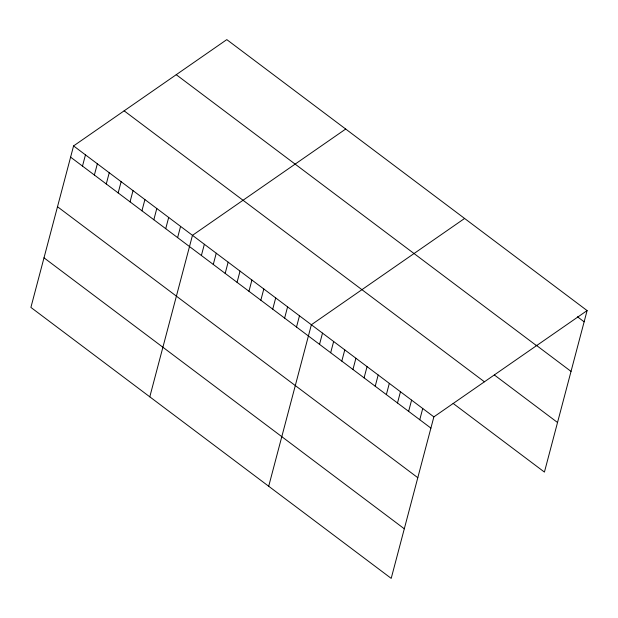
<?xml version="1.0" encoding="UTF-8"?>
<svg xmlns="http://www.w3.org/2000/svg" width="618" height="618" viewBox="0 0 618 618"><rect width="100%" height="100%" fill="white"/><g stroke="black" fill="none" stroke-linecap="round" stroke-linejoin="round"><path stroke-width="0.93" d="M73.573 145.918L30.9 307.416L391.202 578.378L433.867 416.872L587.1 310.584L226.798 39.622L73.573 145.918L433.867 416.872M82.495 166.088L85.462 154.863M94.384 175.033L97.35 163.801M106.273 183.971L109.239 172.746M118.162 192.916L121.128 181.684M130.05 201.854L133.017 190.622M141.939 210.8L144.913 199.568M153.836 219.738L156.802 208.505M165.724 228.683L168.691 217.451M177.613 237.621L180.58 226.389M149.795 396.833L192.468 235.334L345.701 129.038M201.391 255.504L204.357 244.272M213.28 264.45L216.246 253.218M225.176 273.388L228.142 262.156M237.065 282.333L240.031 271.101M248.954 291.271L251.92 280.039M260.842 300.217L263.809 288.985M272.731 309.154L275.698 297.922M284.62 318.1L287.586 306.868M296.509 327.038L299.475 315.806M268.699 486.25L311.372 324.751L464.597 218.455M319.537 344.357L322.503 333.125M330.676 352.731L333.643 341.499M341.808 361.105L344.782 349.873M352.948 369.479L355.914 358.247M364.087 377.853L367.053 366.628M375.219 386.227L378.185 375.002M386.358 394.608L389.325 383.376M397.498 402.982L400.464 391.75M408.629 411.356L411.596 400.124M419.769 419.73L422.735 408.498M587.1 310.584L544.427 472.082L453.11 403.407M577.451 316.787L584.134 321.808M536.138 345.161L571.032 371.403M176.238 74.701L536.532 345.655M494.423 375.033L557.529 422.496M124.133 110.838L484.435 381.8M70.606 157.15L430.9 428.104M57.505 206.736L417.799 477.699M44.002 257.83L404.303 528.792"/></g></svg>
